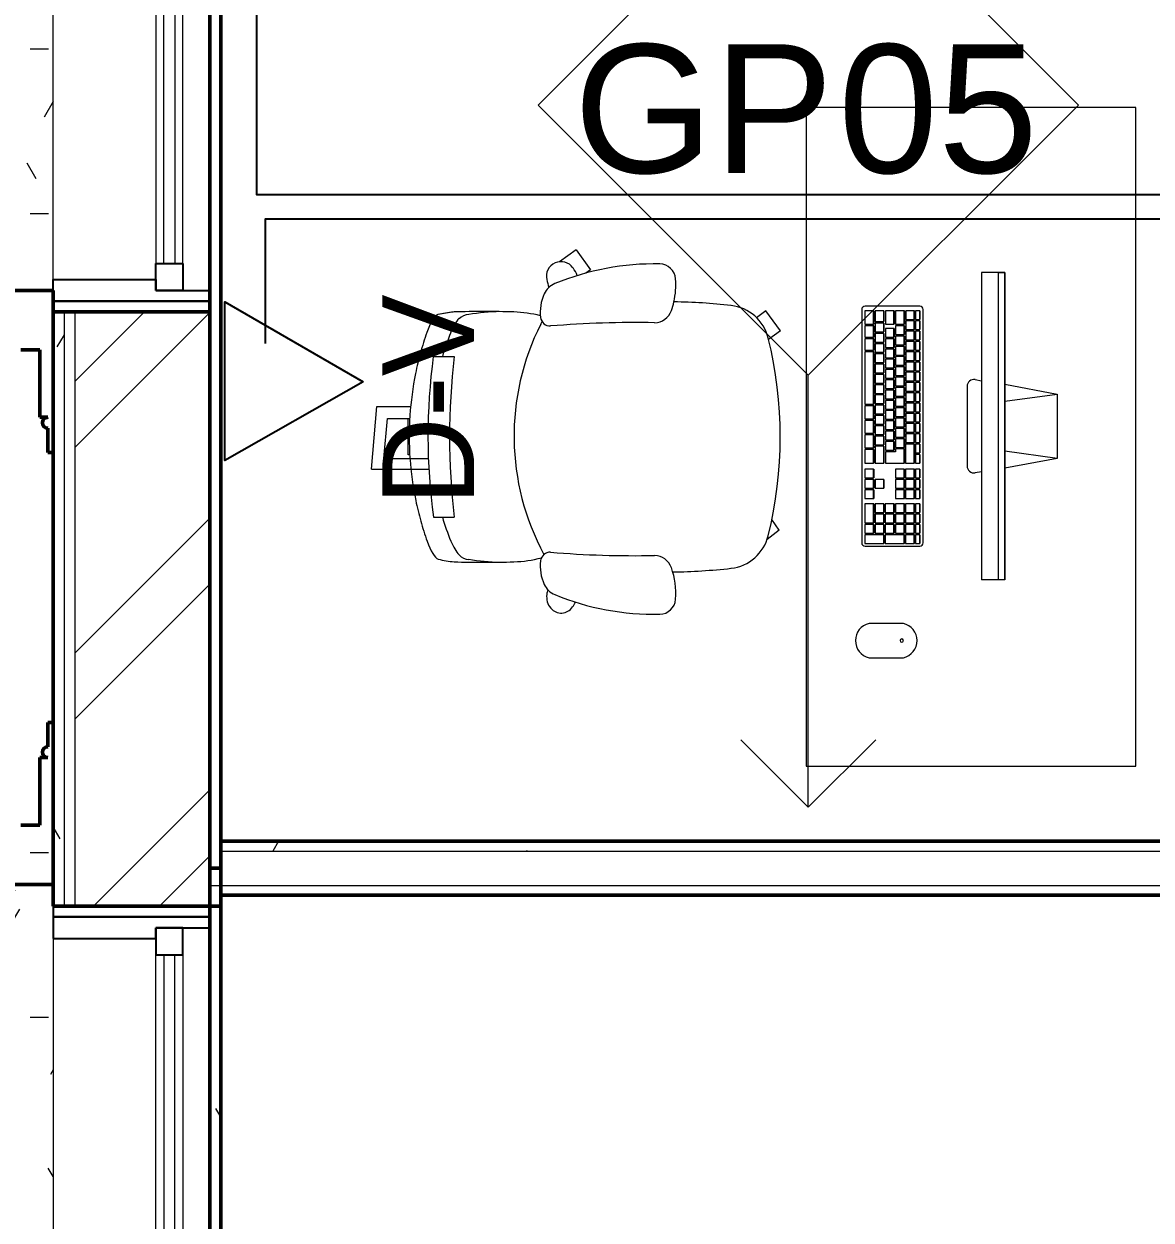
# Model space of a CAD drawing. Header units: millimetres. Extents: x -9358 to 257996, y -67499 to 9117.
# Drawn here: x 33756 to 35842, y -5419 to -3205 of the extents above; entities that cross this region are included whole.
import ezdxf

# ---------------------------------------------------------------- set-up
doc = ezdxf.new("R2010")
doc.units = ezdxf.units.MM
doc.header["$LTSCALE"] = 1000
for name, color, linetype, lineweight in [('A-FRN', 8, 'Continuous', 9), ('A-GEN-MOD', 8, 'Continuous', 9), ('A-TYP-WAL', 8, 'Continuous', 0), ('A-WAL-CLD', 8, 'Continuous', 9), ('A-WAL-CMU', 8, 'Continuous', 50), ('A-WAL-LOW-20', 8, 'Continuous', 18), ('A-WAL-PAT-1', 8, 'Continuous', 9), ('A-WAL-PRT', 8, 'Continuous', 50), ('A-WIN', 8, 'Continuous', 9), ('A-WIN-1', 8, 'Continuous', 25), ('A-WIN-2', 8, 'Continuous', 18)]:
    doc.layers.add(name, color=color, linetype=linetype, lineweight=lineweight)
doc.layers.add('CCTV', color=4, linetype='Continuous')
doc.layers.add('DATANET', color=4, linetype='Continuous')
doc.styles.add('Arial_1', font='arial.ttf', dxfattribs={"height": 238.125})
pattern_1 = [(0, (0, 0), (812.8, 203.2), [33.528, -576.072, 33.528, -576.072, -3251.2]), (0, (0, 0), (812.8, 203.2), [-1219.2, 33.528, -1185.672, 33.528, -576.072, -1422.4]), (0, (0, 0), (812.8, 203.2), [-3048, 33.528, -372.872, 33.528, -982.472]), (120, (304.8, 101.6), (-582.3764, 602.3054), [33.528, -576.072, 33.528, -576.072, -3251.2]), (120, (304.8, 101.6), (-582.3764, 602.3054), [-1219.2, 33.528, -1185.672, 33.528, -576.072, -1422.4]), (120, (304.8, 101.6), (-582.3764, 602.3054), [-3048, 33.528, -372.872, 33.528, -982.472]), (240, (406.4, 508), (-230.4236, -805.5054), [33.528, -576.072, 33.528, -576.072, -3251.2]), (240, (406.4, 508), (-230.4236, -805.5054), [-1219.2, 33.528, -1185.672, 33.528, -576.072, -1422.4]), (240, (406.4, 508), (-230.4236, -805.5054), [-3048, 33.528, -372.872, 33.528, -982.472])]
pattern_2 = [(0, (-34000, 0), (406.4, 101.6), [33.528, -271.272, 33.528, -271.272, -1625.6]), (0, (-34000, 0), (406.4, 101.6), [-609.6, 33.528, -576.072, 33.528, -271.272, -711.2]), (0, (-34000, 0), (406.4, 101.6), [-1524, 33.528, -169.672, 33.528, -474.472]), (120, (-33847.6, 50.8), (-291.18818, 301.15272), [33.528, -271.272, 33.528, -271.272, -1625.6]), (120, (-33847.6, 50.8), (-291.18818, 301.15272), [-609.6, 33.528, -576.072, 33.528, -271.272, -711.2]), (120, (-33847.6, 50.8), (-291.18818, 301.15272), [-1524, 33.528, -169.672, 33.528, -474.472]), (240, (-33796.8, 254), (-115.21182, -402.75272), [33.528, -271.272, 33.528, -271.272, -1625.6]), (240, (-33796.8, 254), (-115.21182, -402.75272), [-609.6, 33.528, -576.072, 33.528, -271.272, -711.2]), (240, (-33796.8, 254), (-115.21182, -402.75272), [-1524, 33.528, -169.672, 33.528, -474.472])]
pattern_3 = [(0, (-34000, 4100), (406.4, 101.6), [33.528, -271.272, 33.528, -271.272, -1625.6]), (0, (-34000, 4100), (406.4, 101.6), [-609.6, 33.528, -576.072, 33.528, -271.272, -711.2]), (0, (-34000, 4100), (406.4, 101.6), [-1524, 33.528, -169.672, 33.528, -474.472]), (120, (-33847.6, 4150.8), (-291.18818, 301.15272), [33.528, -271.272, 33.528, -271.272, -1625.6]), (120, (-33847.6, 4150.8), (-291.18818, 301.15272), [-609.6, 33.528, -576.072, 33.528, -271.272, -711.2]), (120, (-33847.6, 4150.8), (-291.18818, 301.15272), [-1524, 33.528, -169.672, 33.528, -474.472]), (240, (-33796.8, 4354), (-115.21182, -402.75272), [33.528, -271.272, 33.528, -271.272, -1625.6]), (240, (-33796.8, 4354), (-115.21182, -402.75272), [-609.6, 33.528, -576.072, 33.528, -271.272, -711.2]), (240, (-33796.8, 4354), (-115.21182, -402.75272), [-1524, 33.528, -169.672, 33.528, -474.472])]

# ---------------------------------------------------------------- blocks, each defined once
blk = doc.blocks.new('Wall Tag - 1_2_-62628-01-Ground Floor Plan')
at = {"layer": 'A-TYP-WAL'}
for p, q in [((-5, 0), (0, 5)), ((0, 5), (5, 0)), ((-5, 0), (0, -5)), ((0, -5), (5, 0))]:
    blk.add_line(p, q, dxfattribs=at)
blk = doc.blocks.new('D-V')
at = {"color": 3}
blk.add_lwpolyline([(1.2, 256.5), (146.9, 0), (-146.9, 0), (1.2, 256.5)], dxfattribs=at)
at = {"layer": 'CCTV', "color": 2}
blk.add_attdef('D-V', (-225.1, 246.5), '', height=170, dxfattribs=at)
blk = doc.blocks.new('Task chair 9554N35 - Task chair 9554N35-733048-01-Ground Floor Furniture Plan')
at = {"layer": 'A-FRN'}
for p, q in [((-59.9, 447.8), (56.2, 437.7)), ((-59.9, 447.8), (-59.9, 341.6)), ((-40.1, 424.9), (-40.1, 342.5)), ((-40.1, 424.9), (34.3, 418.4)), ((56.2, 437.7), (56.2, 375.4)), ((34.3, 418.4), (34.3, 377)), ((-33.2, 380), (34.3, 380)), ((-33.2, 377), (-33.2, 380)), ((-148.6, 333.2), (-148.6, 294.8)), ((148.6, 333.5), (148.6, 294.8)), ((208.7, 134.6), (213.5, 132.2)), ((346.3, 69.3), (324.3, 99.6)), ((346.3, 69.3), (309.5, 42.5)), ((309.5, 42.5), (303.3, 51.1)), ((233.1, -282.3), (220.5, -265)), ((-172.9, -306.8), (-189.9, -284.3)), ((196.3, -309), (180.3, -287)), ((196.3, -309), (233.1, -282.3)), ((-172.9, -306.8), (-153.2, -293.1))]:
    blk.add_line(p, q, dxfattribs=at)
for centre, radius, start, end in [((1, -773.4), 1116.7, 82.4068, 97.6988), ((18.2, -231.9), 573.4, 106.914, 111.6297), ((-18.2, -231.9), 573.4, 68.3703, 73.086), ((1424.9, 239.6), 1657.1, 178.0847, 181.9153), ((0, -988.3), 1291.7, 83.3947, 96.6053), ((-1424.9, 239.6), 1657.1, 358.0847, 1.9153), ((192.1, 200.6), 424.1, 170.8754, 178.7196), ((-202, 267.3), 24.7, 131.8566, 178.735), ((202, 267.3), 24.7, 1.265, 48.1434), ((-192.1, 200.6), 424.1, 1.2804, 9.1246), ((-5.9, 191.7), 225.5, 181.9153, 194.9895), ((1.2, -277.4), 461.4, 63.2725, 118.3184), ((5.9, 191.7), 225.5, 345.5179, 358.0847), ((-239, 54.3), 81.3, 83.0715, 114.7933), ((-231.5, 117.1), 18, 357.6261, 82.7084), ((223.3, 117.1), 18, 97.2916, 182.3739), ((230.8, 54.3), 81.3, 65.2067, 96.9285), ((-301, 96.7), 25.2, 129.5798, 236.5879), ((-296.1, 90.9), 32.8, 82.4202, 129.5798), ((-257.7, 94.4), 37, 114.5757, 157.5185), ((-304.4, 28.7), 95.5, 76.8701, 82.4202), ((1706.6, -39.8), 1926.5, 175.3495, 181.0799), ((-1714.8, -39.8), 1926.5, 358.9201, 4.6505), ((249.5, 94.4), 37, 22.4815, 65.4243), ((351.4, -138.5), 268.8, 102.9497, 106.1735), ((297.3, 97.1), 27.1, 305.0503, 102.9497), ((157.4, -76.4), 485.9, 157.6228, 181.0987), ((-165.6, -76.4), 485.9, 358.9013, 22.3772), ((-270.6, 142.7), 80.3, 236.5879, 244.0605), ((266.7, 140.7), 80.4, 293.4562, 305.0503), ((-298.4, -85.1), 30, 181.1693, 265.615), ((-253.5, -75.2), 34, 289.5716, 358.4217), ((245.3, -75.2), 34, 181.5783, 250.4284), ((290.2, -85.1), 30, 274.385, 358.8307), ((-289.7, 26.9), 142.3, 265.5931, 289.5716), ((875.8, -92.8), 1126, 180.8613, 186.3586), ((281.6, 26.9), 142.3, 250.4284, 257.1593), ((-875.8, -92.8), 1126, 353.6414, 359.0315), ((281.6, 26.9), 142.3, 257.1593, 274.4069), ((-163.7, -208.7), 80, 186.3586, 256.0584), ((163.7, -208.7), 80, 283.9417, 353.6414), ((0, 450.7), 759.4, 256.0584, 283.9417)]:
    blk.add_arc(centre, radius, start, end, dxfattribs=at)
for centre, major_axis, ratio, start_param, end_param in [((-182.4, 335.9), (44.1, 13.7), 0.260293, 1.734544, 2.951577), ((182.6, 337.1), (-43.9, 14.1), 0.248418, 3.3294, 4.551375), ((2833.6, 1083.6), (3058.7, 867.3), 0.246692, 3.007939, 3.042807), ((-2839.6, 1069.5), (-3064.8, 850.5), 0.246639, 3.238935, 3.272795), ((-2833.6, 1083.6), (-3058.7, 867.3), 0.246692, 3.240378, 3.275247), ((-178.1, 286.4), (48, 16.7), 0.376203, 1.755174, 2.42563), ((178.1, 286.7), (-48.1, 16.1), 0.383717, 3.814978, 4.524085)]:
    blk.add_ellipse(centre, major_axis=major_axis, ratio=ratio, start_param=start_param, end_param=end_param, dxfattribs=at)
blk.add_open_spline([(193.1, 345.6), (180.8, 349.8), (155.9, 357.6), (104.9, 369.7), (39.6, 378.5), (-39.7, 378.4), (-105, 369.4), (-155.9, 357.1), (-180.8, 349.3), (-193.1, 344.9)], degree=3, knots=[0, 0, 0, 0, 0.1, 0.2, 0.4, 0.6, 0.8, 0.9, 1, 1, 1, 1], dxfattribs=at)
blk = doc.blocks.new('2_Seat_computer_desk_11571 - 2_Seat_computer_desk_11571-749485-01-Ground Floor Furniture Plan')
at = {"layer": 'A-FRN'}
for p, q in [((552, 92.9), (570.4, 189.7)), ((570.4, 189.7), (689.3, 189.7)), ((583.7, 92.9), (570.4, 189.7)), ((689.3, 189.7), (676, 92.9)), ((689.3, 189.7), (707.7, 92.9)), ((345.4, 92.9), (345.4, 49.7)), ((914.3, 92.9), (345.4, 92.9)), ((345.4, 81.2), (345.4, 92.9)), ((345.4, 92.9), (914.3, 92.9)), ((914.3, 92.9), (914.3, 49.7)), ((914.3, 92.9), (914.3, 81.2)), ((914.3, 81.2), (345.4, 81.2)), ((345.4, 49.7), (914.3, 49.7)), ((543.6, 37.6), (545.7, 49.7)), ((714, 49.7), (716.1, 37.6)), ((556.1, 22.7), (703.6, 22.7)), ((416, -64.4), (432, -64.4)), ((416, -64.4), (416, -64.6)), ((432, -64.6), (416, -64.6)), ((416, -64.6), (416, -72.6)), ((432, -64.4), (432, -64.6)), ((432, -72.6), (432, -64.6)), ((435, -64.4), (451, -64.4)), ((435, -64.4), (435, -64.6)), ((451, -64.6), (435, -64.6)), ((435, -64.6), (435, -72.6)), ((451, -64.4), (451, -64.6)), ((451, -72.6), (451, -64.6)), ((454, -64.4), (470, -64.4)), ((454, -64.4), (454, -64.6)), ((470, -64.6), (454, -64.6)), ((454, -64.6), (454, -72.6)), ((470, -64.4), (470, -64.6)), ((470, -72.6), (470, -64.6)), ((473, -64.4), (489, -64.4)), ((473, -64.4), (473, -64.6)), ((489, -64.6), (473, -64.6)), ((473, -64.6), (473, -72.6)), ((489, -64.4), (489, -64.6)), ((489, -72.6), (489, -64.6)), ((492, -64.4), (508, -64.4)), ((492, -64.4), (492, -64.6)), ((508, -64.6), (492, -64.6)), ((492, -64.6), (492, -72.6)), ((508, -64.4), (508, -64.6)), ((508, -72.6), (508, -64.6)), ((511, -64.4), (527, -64.4)), ((511, -64.4), (511, -64.6)), ((527, -64.6), (511, -64.6)), ((511, -64.6), (511, -72.6)), ((527, -64.4), (527, -64.6)), ((527, -72.6), (527, -64.6)), ((530, -64.4), (546, -64.4)), ((530, -64.4), (530, -64.6)), ((546, -64.6), (530, -64.6)), ((530, -64.6), (530, -72.6)), ((546, -64.4), (546, -64.6)), ((546, -72.6), (546, -64.6)), ((549, -64.4), (565, -64.4)), ((549, -64.4), (549, -64.6)), ((565, -64.6), (549, -64.6)), ((549, -64.6), (549, -72.6)), ((565, -64.4), (565, -64.6)), ((565, -72.6), (565, -64.6)), ((568, -64.4), (584, -64.4)), ((568, -64.4), (568, -64.6)), ((584, -64.6), (568, -64.6)), ((568, -64.6), (568, -72.6)), ((584, -64.4), (584, -64.6)), ((584, -72.6), (584, -64.6)), ((587, -64.4), (603, -64.4)), ((587, -64.4), (587, -64.6)), ((603, -64.6), (587, -64.6)), ((587, -64.6), (587, -72.6)), ((603, -64.4), (603, -64.6)), ((603, -72.6), (603, -64.6)), ((606, -64.4), (622, -64.4)), ((606, -64.4), (606, -64.6)), ((622, -64.6), (606, -64.6)), ((606, -64.6), (606, -72.6)), ((622, -64.4), (622, -64.6)), ((622, -72.6), (622, -64.6)), ((625, -64.4), (641, -64.4)), ((625, -64.4), (625, -64.6)), ((641, -64.6), (625, -64.6)), ((625, -64.6), (625, -72.6)), ((641, -64.4), (641, -64.6)), ((641, -72.6), (641, -64.6)), ((644, -64.4), (660, -64.4)), ((644, -64.4), (644, -64.6)), ((660, -64.6), (644, -64.6)), ((644, -64.6), (644, -72.6)), ((660, -64.4), (660, -64.6)), ((660, -72.6), (660, -64.6)), ((663, -64.4), (679, -64.4)), ((663, -64.4), (663, -64.6)), ((679, -64.6), (663, -64.6)), ((663, -64.6), (663, -72.6)), ((679, -64.4), (679, -64.6)), ((679, -72.6), (679, -64.6)), ((682, -64.4), (698, -64.4)), ((682, -64.4), (682, -64.6)), ((698, -64.6), (682, -64.6)), ((682, -64.6), (682, -72.6)), ((698, -64.4), (698, -64.6)), ((698, -72.6), (698, -64.6)), ((709.5, -64.4), (725.5, -64.4)), ((709.5, -64.4), (709.5, -64.6)), ((725.5, -64.6), (709.5, -64.6)), ((709.5, -64.6), (709.5, -72.6)), ((725.5, -64.4), (725.5, -64.6)), ((725.5, -72.6), (725.5, -64.6)), ((728.5, -64.4), (744.5, -64.4)), ((728.5, -64.4), (728.5, -64.6)), ((744.5, -64.6), (728.5, -64.6)), ((728.5, -64.6), (728.5, -72.6)), ((744.5, -64.4), (744.5, -64.6)), ((744.5, -72.6), (744.5, -64.6)), ((747.5, -64.4), (763.5, -64.4)), ((747.5, -64.4), (747.5, -64.6)), ((763.5, -64.6), (747.5, -64.6)), ((747.5, -64.6), (747.5, -72.6)), ((763.5, -64.4), (763.5, -64.6)), ((763.5, -72.6), (763.5, -64.6)), ((773.8, -64.4), (789.8, -64.4)), ((773.8, -64.4), (773.8, -64.6)), ((789.8, -64.6), (773.8, -64.6)), ((773.8, -64.6), (773.8, -72.6)), ((789.8, -64.4), (789.8, -64.6)), ((789.8, -72.6), (789.8, -64.6)), ((792.8, -64.4), (808.8, -64.4)), ((792.8, -64.4), (792.8, -64.6)), ((808.8, -64.6), (792.8, -64.6)), ((792.8, -64.6), (792.8, -72.6)), ((808.8, -64.4), (808.8, -64.6)), ((808.8, -72.6), (808.8, -64.6)), ((811.8, -64.4), (827.8, -64.4)), ((811.8, -64.4), (811.8, -64.6)), ((827.8, -64.6), (811.8, -64.6)), ((811.8, -64.6), (811.8, -72.6)), ((827.8, -64.4), (827.8, -64.6)), ((827.8, -72.6), (827.8, -64.6)), ((830.8, -64.4), (846.8, -64.4)), ((830.8, -64.4), (830.8, -64.6)), ((846.8, -64.6), (830.8, -64.6)), ((830.8, -64.6), (830.8, -72.6)), ((846.8, -64.4), (846.8, -64.6)), ((846.8, -72.6), (846.8, -64.6)), ((416, -72.6), (432, -72.6)), ((416, -74.6), (432, -74.6)), ((416, -74.6), (416, -74.9)), ((432, -74.9), (416, -74.9)), ((416, -74.9), (416, -90.8)), ((432, -74.6), (432, -74.9)), ((432, -90.8), (432, -74.9)), ((435, -72.6), (451, -72.6)), ((435, -74.6), (451, -74.6)), ((435, -74.6), (435, -74.9)), ((451, -74.9), (435, -74.9)), ((435, -74.9), (435, -90.8)), ((451, -74.6), (451, -74.9)), ((451, -90.8), (451, -74.9)), ((454, -72.6), (470, -72.6)), ((454, -74.6), (470, -74.6)), ((454, -74.6), (454, -74.9)), ((470, -74.9), (454, -74.9)), ((454, -74.9), (454, -90.8)), ((470, -74.6), (470, -74.9)), ((470, -90.8), (470, -74.9)), ((473, -72.6), (489, -72.6)), ((473, -74.6), (489, -74.6)), ((473, -74.6), (473, -74.9)), ((489, -74.9), (473, -74.9)), ((473, -74.9), (473, -90.8)), ((489, -74.6), (489, -74.9)), ((489, -90.8), (489, -74.9)), ((492, -72.6), (508, -72.6)), ((492, -74.6), (508, -74.6)), ((492, -74.6), (492, -74.9)), ((508, -74.9), (492, -74.9)), ((492, -74.9), (492, -90.8)), ((508, -74.6), (508, -74.9)), ((508, -90.8), (508, -74.9)), ((511, -72.6), (527, -72.6)), ((511, -74.6), (527, -74.6)), ((511, -74.6), (511, -74.9)), ((527, -74.9), (511, -74.9)), ((511, -74.9), (511, -90.8)), ((527, -74.6), (527, -74.9)), ((527, -90.8), (527, -74.9)), ((530, -72.6), (546, -72.6)), ((530, -74.6), (546, -74.6)), ((530, -74.6), (530, -74.9)), ((546, -74.9), (530, -74.9)), ((530, -74.9), (530, -90.8)), ((546, -74.6), (546, -74.9)), ((546, -90.8), (546, -74.9)), ((549, -72.6), (565, -72.6)), ((549, -74.6), (565, -74.6)), ((549, -74.6), (549, -74.9)), ((565, -74.9), (549, -74.9)), ((549, -74.9), (549, -90.8)), ((565, -74.6), (565, -74.9)), ((565, -90.8), (565, -74.9)), ((568, -72.6), (584, -72.6)), ((568, -74.6), (584, -74.6)), ((568, -74.6), (568, -74.9)), ((584, -74.9), (568, -74.9)), ((568, -74.9), (568, -90.8)), ((584, -74.6), (584, -74.9)), ((584, -90.8), (584, -74.9)), ((587, -72.6), (603, -72.6)), ((587, -74.6), (603, -74.6)), ((587, -74.6), (587, -74.9)), ((603, -74.9), (587, -74.9)), ((587, -74.9), (587, -90.8)), ((603, -74.6), (603, -74.9)), ((603, -90.8), (603, -74.9)), ((606, -72.6), (622, -72.6)), ((606, -74.6), (622, -74.6)), ((606, -74.6), (606, -74.9)), ((622, -74.9), (606, -74.9)), ((606, -74.9), (606, -90.8)), ((622, -74.6), (622, -74.9)), ((622, -90.8), (622, -74.9)), ((625, -72.6), (641, -72.6)), ((625, -74.6), (641, -74.6)), ((625, -74.6), (625, -74.9)), ((641, -74.9), (625, -74.9)), ((625, -74.9), (625, -90.8)), ((641, -74.6), (641, -74.9)), ((641, -90.8), (641, -74.9)), ((644, -72.6), (660, -72.6)), ((644, -74.6), (660, -74.6)), ((644, -74.6), (644, -74.9)), ((660, -74.9), (644, -74.9)), ((644, -74.9), (644, -90.8)), ((660, -74.6), (660, -74.9)), ((660, -90.8), (660, -74.9)), ((663, -72.6), (679, -72.6)), ((663, -74.6), (698, -74.6)), ((663, -74.6), (663, -74.9)), ((698, -74.9), (663, -74.9)), ((663, -74.9), (663, -91.1)), ((682, -72.6), (698, -72.6)), ((698, -74.6), (698, -74.9)), ((698, -91.1), (698, -74.9)), ((709.5, -72.6), (725.5, -72.6)), ((709.5, -74.6), (725.5, -74.6)), ((709.5, -74.6), (709.5, -74.9)), ((725.5, -74.9), (709.5, -74.9)), ((709.5, -74.9), (709.5, -91.1)), ((725.5, -74.6), (725.5, -74.9)), ((725.5, -91.1), (725.5, -74.9)), ((728.5, -72.6), (744.5, -72.6)), ((728.5, -74.6), (744.5, -74.6)), ((728.5, -74.6), (728.5, -74.9)), ((744.5, -74.9), (728.5, -74.9)), ((728.5, -74.9), (728.5, -91.1)), ((744.5, -74.6), (744.5, -74.9)), ((744.5, -91.1), (744.5, -74.9)), ((747.5, -72.6), (763.5, -72.6)), ((747.5, -74.6), (763.5, -74.6)), ((747.5, -74.6), (747.5, -74.9)), ((763.5, -74.9), (747.5, -74.9)), ((747.5, -74.9), (747.5, -91.1)), ((763.5, -74.6), (763.5, -74.9)), ((763.5, -91.1), (763.5, -74.9)), ((773.8, -72.6), (789.8, -72.6)), ((773.8, -74.6), (789.8, -74.6)), ((773.8, -74.6), (773.8, -74.9)), ((789.8, -74.9), (773.8, -74.9)), ((773.8, -74.9), (773.8, -91.1)), ((789.8, -74.6), (789.8, -74.9)), ((789.8, -91.1), (789.8, -74.9)), ((792.8, -72.6), (808.8, -72.6)), ((792.8, -74.6), (808.8, -74.6)), ((792.8, -74.6), (792.8, -74.9)), ((808.8, -74.9), (792.8, -74.9)), ((792.8, -74.9), (792.8, -91.1)), ((808.8, -74.6), (808.8, -74.9)), ((808.8, -91.1), (808.8, -74.9)), ((811.8, -72.6), (827.8, -72.6)), ((811.8, -74.6), (827.8, -74.6)), ((811.8, -74.6), (811.8, -74.9)), ((827.8, -74.9), (811.8, -74.9)), ((811.8, -74.9), (811.8, -91.1)), ((827.8, -74.6), (827.8, -74.9)), ((827.8, -91.1), (827.8, -74.9)), ((830.8, -72.6), (846.8, -72.6)), ((830.8, -74.6), (846.8, -74.6)), ((830.8, -74.6), (830.8, -74.9)), ((846.8, -74.9), (830.8, -74.9)), ((830.8, -74.9), (830.8, -91.1)), ((846.8, -74.6), (846.8, -74.9)), ((846.8, -91.1), (846.8, -74.9)), ((416, -90.8), (432, -90.8)), ((416, -93.3), (441, -93.3)), ((416, -93.3), (416, -93.5)), ((441, -93.5), (416, -93.5)), ((416, -93.5), (416, -109.5)), ((416, -109.5), (441, -109.5)), ((435, -90.8), (451, -90.8)), ((441, -93.3), (441, -93.5)), ((441, -109.5), (441, -93.5)), ((444, -93.3), (460, -93.3)), ((444, -93.3), (444, -93.5)), ((460, -93.5), (444, -93.5)), ((444, -93.5), (444, -109.5)), ((444, -109.5), (460, -109.5)), ((454, -90.8), (470, -90.8)), ((460, -93.3), (460, -93.5)), ((460, -109.5), (460, -93.5)), ((463, -93.3), (479, -93.3)), ((463, -93.3), (463, -93.5)), ((479, -93.5), (463, -93.5)), ((463, -93.5), (463, -109.5)), ((463, -109.5), (479, -109.5)), ((473, -90.8), (489, -90.8)), ((479, -93.3), (479, -93.5)), ((479, -109.5), (479, -93.5)), ((482, -93.3), (498, -93.3)), ((482, -93.3), (482, -93.5)), ((498, -93.5), (482, -93.5)), ((482, -93.5), (482, -109.5)), ((482, -109.5), (498, -109.5)), ((492, -90.8), (508, -90.8)), ((498, -93.3), (498, -93.5)), ((498, -109.5), (498, -93.5)), ((501, -93.3), (517, -93.3)), ((501, -93.3), (501, -93.5)), ((517, -93.5), (501, -93.5)), ((501, -93.5), (501, -109.5)), ((501, -109.5), (517, -109.5)), ((511, -90.8), (527, -90.8)), ((517, -93.3), (517, -93.5)), ((517, -109.5), (517, -93.5)), ((520, -93.3), (536, -93.3)), ((520, -93.3), (520, -93.5)), ((536, -93.5), (520, -93.5)), ((520, -93.5), (520, -109.5)), ((520, -109.5), (536, -109.5)), ((530, -90.8), (546, -90.8)), ((536, -93.3), (536, -93.5)), ((536, -109.5), (536, -93.5)), ((539, -93.3), (555, -93.3)), ((539, -93.3), (539, -93.5)), ((555, -93.5), (539, -93.5)), ((539, -93.5), (539, -109.5)), ((539, -109.5), (555, -109.5)), ((549, -90.8), (565, -90.8)), ((555, -93.3), (555, -93.5)), ((555, -109.5), (555, -93.5)), ((558, -93.3), (574, -93.3)), ((558, -93.3), (558, -93.5)), ((574, -93.5), (558, -93.5)), ((558, -93.5), (558, -109.5)), ((558, -109.5), (574, -109.5)), ((568, -90.8), (584, -90.8)), ((574, -93.3), (574, -93.5)), ((574, -109.5), (574, -93.5)), ((577, -93.3), (593, -93.3)), ((577, -93.3), (577, -93.5)), ((593, -93.5), (577, -93.5)), ((577, -93.5), (577, -109.5)), ((577, -109.5), (593, -109.5)), ((587, -90.8), (603, -90.8)), ((593, -93.3), (593, -93.5)), ((593, -109.5), (593, -93.5)), ((596, -93.3), (612, -93.3)), ((596, -93.3), (596, -93.5)), ((612, -93.5), (596, -93.5)), ((596, -93.5), (596, -109.5)), ((596, -109.5), (612, -109.5)), ((606, -90.8), (622, -90.8)), ((612, -93.3), (612, -93.5)), ((612, -109.5), (612, -93.5)), ((615, -93.3), (631, -93.3)), ((615, -93.3), (615, -93.5)), ((631, -93.5), (615, -93.5)), ((615, -93.5), (615, -109.5)), ((615, -109.5), (631, -109.5)), ((625, -90.8), (641, -90.8)), ((631, -93.3), (631, -93.5)), ((631, -109.5), (631, -93.5)), ((634, -93.3), (650, -93.3)), ((634, -93.3), (634, -93.5)), ((650, -93.5), (634, -93.5)), ((634, -93.5), (634, -109.5)), ((634, -109.5), (650, -109.5)), ((644, -90.8), (660, -90.8)), ((650, -93.3), (650, -93.5)), ((650, -109.5), (650, -93.5)), ((653, -93.3), (669, -93.3)), ((653, -93.3), (653, -93.5)), ((669, -93.5), (653, -93.5)), ((653, -93.5), (653, -109.5)), ((653, -109.5), (669, -109.5)), ((663, -91.1), (698, -91.1)), ((669, -93.3), (669, -93.5)), ((669, -109.5), (669, -93.5)), ((672, -93.3), (698, -93.3)), ((672, -93.3), (672, -93.5)), ((698, -93.5), (672, -93.5)), ((672, -93.5), (672, -109.5)), ((672, -109.5), (677, -109.5)), ((677, -109.5), (677, -128.4)), ((698, -93.3), (698, -93.5)), ((698, -128.4), (698, -93.5)), ((709.5, -91.1), (725.5, -91.1)), ((709.5, -93.3), (725.5, -93.3)), ((709.5, -93.5), (709.5, -93.3)), ((709.5, -93.5), (709.5, -109.5)), ((725.5, -93.5), (709.5, -93.5)), ((709.5, -109.5), (725.5, -109.5)), ((725.5, -93.3), (725.5, -93.5)), ((725.5, -109.5), (725.5, -93.5)), ((728.5, -91.1), (744.5, -91.1)), ((728.5, -93.3), (744.5, -93.3)), ((728.5, -93.5), (728.5, -93.3)), ((728.5, -93.5), (728.5, -109.5)), ((744.5, -93.5), (728.5, -93.5)), ((728.5, -109.5), (744.5, -109.5)), ((744.5, -93.3), (744.5, -93.5)), ((744.5, -109.5), (744.5, -93.5)), ((747.5, -91.1), (763.5, -91.1)), ((747.5, -93.3), (763.5, -93.3)), ((747.5, -93.3), (747.5, -93.5)), ((763.5, -93.5), (747.5, -93.5)), ((747.5, -93.5), (747.5, -109.5)), ((747.5, -109.5), (763.5, -109.5)), ((763.5, -93.5), (763.5, -93.3)), ((763.5, -109.5), (763.5, -93.5)), ((773.8, -91.1), (789.8, -91.1)), ((773.8, -93.3), (789.8, -93.3)), ((773.8, -93.3), (773.8, -93.5)), ((789.8, -93.5), (773.8, -93.5)), ((773.8, -93.5), (773.8, -109.8)), ((773.8, -109.8), (789.8, -109.8)), ((789.8, -93.3), (789.8, -93.5)), ((789.8, -109.8), (789.8, -93.5)), ((792.8, -91.1), (808.8, -91.1)), ((792.8, -93.3), (808.8, -93.3)), ((792.8, -93.3), (792.8, -93.5)), ((808.8, -93.5), (792.8, -93.5)), ((792.8, -93.5), (792.8, -109.8)), ((792.8, -109.8), (808.8, -109.8)), ((808.8, -93.3), (808.8, -93.5)), ((808.8, -109.8), (808.8, -93.5)), ((811.8, -91.1), (827.8, -91.1)), ((811.8, -93.3), (827.8, -93.3)), ((811.8, -93.3), (811.8, -93.5)), ((827.8, -93.5), (811.8, -93.5)), ((811.8, -93.5), (811.8, -109.8)), ((811.8, -109.8), (827.8, -109.8)), ((827.8, -93.3), (827.8, -93.5)), ((827.8, -109.8), (827.8, -93.5)), ((830.8, -91.1), (846.8, -91.1)), ((830.8, -93.3), (846.8, -93.3)), ((830.8, -93.3), (830.8, -93.5)), ((846.8, -93.5), (830.8, -93.5)), ((830.8, -93.5), (830.8, -128.7)), ((846.8, -93.3), (846.8, -93.5)), ((846.8, -128.7), (846.8, -93.5)), ((416, -112.2), (441, -112.2)), ((416, -112.2), (416, -112.5)), ((441, -112.5), (416, -112.5)), ((416, -112.5), (416, -128.4)), ((416, -128.4), (441, -128.4)), ((416, -131.1), (436, -131.1)), ((416, -131.1), (416, -131.4)), ((436, -131.4), (416, -131.4)), ((416, -131.4), (416, -147.3)), ((436, -131.1), (436, -131.4)), ((436, -147.3), (436, -131.4)), ((439, -131.1), (455, -131.1)), ((439, -131.1), (439, -131.4)), ((455, -131.4), (439, -131.4)), ((439, -131.4), (439, -147.3)), ((441, -112.2), (441, -112.5)), ((441, -128.4), (441, -112.5)), ((449, -112.2), (465, -112.2)), ((449, -112.2), (449, -112.5)), ((465, -112.5), (449, -112.5)), ((449, -112.5), (449, -128.4)), ((449, -128.4), (465, -128.4)), ((455, -131.1), (455, -131.4)), ((455, -147.3), (455, -131.4)), ((458, -131.1), (474, -131.1)), ((458, -131.1), (458, -131.4)), ((474, -131.4), (458, -131.4)), ((458, -131.4), (458, -147.3)), ((465, -112.2), (465, -112.5)), ((465, -128.4), (465, -112.5)), ((468, -112.2), (484, -112.2)), ((468, -112.2), (468, -112.5)), ((484, -112.5), (468, -112.5)), ((468, -112.5), (468, -128.4)), ((468, -128.4), (484, -128.4)), ((474, -131.1), (474, -131.4)), ((474, -147.3), (474, -131.4)), ((477, -131.1), (493, -131.1)), ((477, -131.1), (477, -131.4)), ((493, -131.4), (477, -131.4)), ((477, -131.4), (477, -147.3)), ((484, -112.2), (484, -112.5)), ((484, -128.4), (484, -112.5)), ((487, -112.2), (503, -112.2)), ((487, -112.2), (487, -112.5)), ((503, -112.5), (487, -112.5)), ((487, -112.5), (487, -128.4)), ((487, -128.4), (503, -128.4)), ((493, -131.1), (493, -131.4)), ((493, -147.3), (493, -131.4)), ((496, -131.1), (512, -131.1)), ((496, -131.1), (496, -131.4)), ((512, -131.4), (496, -131.4)), ((496, -131.4), (496, -147.3)), ((503, -112.2), (503, -112.5)), ((503, -128.4), (503, -112.5)), ((506, -112.2), (522, -112.2)), ((506, -112.2), (506, -112.5)), ((522, -112.5), (506, -112.5)), ((506, -112.5), (506, -128.4)), ((506, -128.4), (522, -128.4)), ((512, -131.1), (512, -131.4)), ((512, -147.3), (512, -131.4)), ((515, -131.1), (531, -131.1)), ((515, -131.1), (515, -131.4)), ((531, -131.4), (515, -131.4)), ((515, -131.4), (515, -147.3)), ((522, -112.2), (522, -112.5)), ((522, -128.4), (522, -112.5)), ((525, -112.2), (541, -112.2)), ((525, -112.2), (525, -112.5)), ((541, -112.5), (525, -112.5)), ((525, -112.5), (525, -128.4)), ((525, -128.4), (541, -128.4)), ((531, -131.1), (531, -131.4)), ((531, -147.3), (531, -131.4)), ((534, -131.1), (550, -131.1)), ((534, -131.1), (534, -131.4)), ((550, -131.4), (534, -131.4)), ((534, -131.4), (534, -147.3)), ((541, -112.2), (541, -112.5)), ((541, -128.4), (541, -112.5)), ((544, -112.2), (560, -112.2)), ((544, -112.2), (544, -112.5)), ((560, -112.5), (544, -112.5)), ((544, -112.5), (544, -128.4)), ((544, -128.4), (560, -128.4)), ((550, -131.1), (550, -131.4)), ((550, -147.3), (550, -131.4)), ((553, -131.1), (569, -131.1)), ((553, -131.1), (553, -131.4)), ((569, -131.4), (553, -131.4)), ((553, -131.4), (553, -147.3)), ((560, -112.2), (560, -112.5)), ((560, -128.4), (560, -112.5)), ((563, -112.2), (579, -112.2)), ((563, -112.2), (563, -112.5)), ((579, -112.5), (563, -112.5)), ((563, -112.5), (563, -128.4)), ((563, -128.4), (579, -128.4)), ((569, -131.1), (569, -131.4)), ((569, -147.3), (569, -131.4)), ((572, -131.1), (588, -131.1)), ((572, -131.1), (572, -131.4)), ((588, -131.4), (572, -131.4)), ((572, -131.4), (572, -147.3)), ((579, -112.2), (579, -112.5)), ((579, -128.4), (579, -112.5)), ((582, -112.2), (598, -112.2)), ((582, -112.2), (582, -112.5)), ((598, -112.5), (582, -112.5)), ((582, -112.5), (582, -128.4)), ((582, -128.4), (598, -128.4)), ((588, -131.1), (588, -131.4)), ((588, -147.3), (588, -131.4)), ((591, -131.1), (607, -131.1)), ((591, -131.1), (591, -131.4)), ((607, -131.4), (591, -131.4)), ((591, -131.4), (591, -147.3)), ((598, -112.2), (598, -112.5)), ((598, -128.4), (598, -112.5)), ((601, -112.2), (617, -112.2)), ((601, -112.2), (601, -112.5)), ((617, -112.5), (601, -112.5)), ((601, -112.5), (601, -128.4)), ((601, -128.4), (617, -128.4)), ((607, -131.1), (607, -131.4)), ((607, -147.3), (607, -131.4)), ((610, -131.1), (626, -131.1)), ((610, -131.1), (610, -131.4)), ((626, -131.4), (610, -131.4)), ((610, -131.4), (610, -147.3)), ((617, -112.2), (617, -112.5)), ((617, -128.4), (617, -112.5)), ((620, -112.2), (636, -112.2)), ((620, -112.2), (620, -112.5)), ((636, -112.5), (620, -112.5)), ((620, -112.5), (620, -128.4)), ((620, -128.4), (636, -128.4)), ((626, -131.1), (626, -131.4)), ((626, -147.3), (626, -131.4)), ((629, -131.1), (645, -131.1)), ((629, -131.1), (629, -131.4)), ((645, -131.4), (629, -131.4)), ((629, -131.4), (629, -147.3)), ((636, -112.2), (636, -112.5)), ((636, -128.4), (636, -112.5)), ((639, -112.2), (655, -112.2)), ((639, -112.2), (639, -112.5)), ((655, -112.5), (639, -112.5)), ((639, -112.5), (639, -128.4)), ((639, -128.4), (655, -128.4)), ((645, -131.1), (645, -131.4)), ((645, -147.3), (645, -131.4)), ((648, -131.1), (664, -131.1)), ((648, -131.1), (648, -131.4)), ((664, -131.4), (648, -131.4)), ((648, -131.4), (648, -147.3)), ((655, -112.2), (655, -112.5)), ((655, -128.4), (655, -112.5)), ((658, -112.2), (674, -112.2)), ((658, -112.2), (658, -112.5)), ((674, -112.5), (658, -112.5)), ((658, -112.5), (658, -128.4)), ((658, -128.4), (674, -128.4)), ((664, -131.1), (664, -131.4)), ((664, -147.3), (664, -131.4)), ((667, -131.1), (698, -131.1)), ((667, -131.1), (667, -131.4)), ((698, -131.4), (667, -131.4)), ((667, -131.4), (667, -147.3)), ((674, -112.2), (674, -112.5)), ((674, -128.4), (674, -112.5)), ((677, -128.4), (698, -128.4)), ((698, -131.1), (698, -131.4)), ((698, -147.3), (698, -131.4)), ((728.5, -131.1), (744.5, -131.1)), ((728.5, -131.4), (728.5, -131.1)), ((728.5, -131.4), (728.5, -147.3)), ((744.5, -131.4), (728.5, -131.4)), ((744.5, -131.1), (744.5, -131.4)), ((744.5, -147.3), (744.5, -131.4)), ((773.8, -112.2), (789.8, -112.2)), ((773.8, -112.2), (773.8, -112.5)), ((789.8, -112.5), (773.8, -112.5)), ((773.8, -112.5), (773.8, -128.7)), ((773.8, -128.7), (789.8, -128.7)), ((773.8, -131.1), (789.8, -131.1)), ((773.8, -131.1), (773.8, -131.4)), ((789.8, -131.4), (773.8, -131.4)), ((773.8, -131.4), (773.8, -147.6)), ((789.8, -112.2), (789.8, -112.5)), ((789.8, -128.7), (789.8, -112.5)), ((789.8, -131.1), (789.8, -131.4)), ((789.8, -147.6), (789.8, -131.4)), ((792.8, -112.2), (808.8, -112.2)), ((792.8, -112.2), (792.8, -112.5)), ((808.8, -112.5), (792.8, -112.5)), ((792.8, -112.5), (792.8, -128.7)), ((792.8, -128.7), (808.8, -128.7)), ((792.8, -131.1), (808.8, -131.1)), ((792.8, -131.1), (792.8, -131.4)), ((808.8, -131.4), (792.8, -131.4)), ((792.8, -131.4), (792.8, -147.6)), ((808.8, -112.2), (808.8, -112.5)), ((808.8, -128.7), (808.8, -112.5)), ((808.8, -131.1), (808.8, -131.4)), ((808.8, -147.6), (808.8, -131.4)), ((811.8, -112.2), (827.8, -112.2)), ((811.8, -112.2), (811.8, -112.5)), ((827.8, -112.5), (811.8, -112.5)), ((811.8, -112.5), (811.8, -128.7)), ((811.8, -128.7), (827.8, -128.7)), ((811.8, -131.1), (827.8, -131.1)), ((811.8, -131.1), (811.8, -131.4)), ((827.8, -131.4), (811.8, -131.4)), ((811.8, -131.4), (811.8, -147.6)), ((827.8, -112.2), (827.8, -112.5)), ((827.8, -128.7), (827.8, -112.5)), ((827.8, -131.1), (827.8, -131.4)), ((827.8, -147.6), (827.8, -131.4)), ((830.8, -128.7), (846.8, -128.7)), ((830.8, -131.1), (846.8, -131.1)), ((830.8, -131.1), (830.8, -131.4)), ((846.8, -131.4), (830.8, -131.4)), ((830.8, -131.4), (830.8, -166.5)), ((846.8, -131.1), (846.8, -131.4)), ((846.8, -166.5), (846.8, -131.4)), ((416, -147.3), (436, -147.3)), ((416, -150), (441, -150)), ((416, -150), (416, -150.3)), ((441, -150.3), (416, -150.3)), ((416, -150.3), (416, -166.2)), ((439, -147.3), (455, -147.3)), ((441, -150), (441, -150.3)), ((441, -166.2), (441, -150.3)), ((444, -150), (465, -150)), ((444, -150), (444, -150.3)), ((465, -150.3), (444, -150.3)), ((444, -150.3), (444, -166.2)), ((458, -147.3), (474, -147.3)), ((465, -150), (465, -150.3)), ((465, -166.2), (465, -150.3)), ((468, -150), (489, -150)), ((468, -150), (468, -150.3)), ((489, -150.3), (468, -150.3)), ((468, -150.3), (468, -166.2)), ((477, -147.3), (493, -147.3)), ((489, -150), (489, -150.3)), ((489, -166.2), (489, -150.3)), ((492, -150), (589, -150)), ((492, -150), (492, -150.3)), ((589, -150.3), (492, -150.3)), ((492, -150.3), (492, -166.2)), ((496, -147.3), (512, -147.3)), ((515, -147.3), (531, -147.3)), ((534, -147.3), (550, -147.3)), ((553, -147.3), (569, -147.3)), ((572, -147.3), (588, -147.3)), ((589, -150), (589, -150.3)), ((589, -166.2), (589, -150.3)), ((591, -147.3), (607, -147.3)), ((592, -150), (616, -150)), ((592, -150), (592, -150.3)), ((616, -150.3), (592, -150.3)), ((592, -150.3), (592, -166.2)), ((610, -147.3), (626, -147.3)), ((616, -150), (616, -150.3)), ((616, -166.2), (616, -150.3)), ((619, -150), (643, -150)), ((619, -150), (619, -150.3)), ((643, -150.3), (619, -150.3)), ((619, -150.3), (619, -166.2)), ((629, -147.3), (645, -147.3)), ((643, -150), (643, -150.3)), ((643, -166.2), (643, -150.3)), ((646, -150), (670, -150)), ((646, -150), (646, -150.3)), ((670, -150.3), (646, -150.3)), ((646, -150.3), (646, -166.2)), ((648, -147.3), (664, -147.3)), ((667, -147.3), (698, -147.3)), ((670, -150), (670, -150.3)), ((670, -166.2), (670, -150.3)), ((673, -150), (698, -150)), ((673, -150), (673, -150.3)), ((698, -150.3), (673, -150.3)), ((673, -150.3), (673, -166.2)), ((698, -150), (698, -150.3)), ((698, -166.2), (698, -150.3)), ((709.5, -150), (725.5, -150)), ((709.5, -150.3), (709.5, -150)), ((709.5, -150.3), (709.5, -166.2)), ((725.5, -150.3), (709.5, -150.3)), ((725.5, -150), (725.5, -150.3)), ((725.5, -166.2), (725.5, -150.3)), ((728.5, -147.3), (744.5, -147.3)), ((728.5, -150), (744.5, -150)), ((728.5, -150.3), (728.5, -150)), ((728.5, -150.3), (728.5, -166.2)), ((744.5, -150.3), (728.5, -150.3)), ((744.5, -150), (744.5, -150.3)), ((744.5, -166.2), (744.5, -150.3)), ((747.5, -150), (763.5, -150)), ((747.5, -150), (747.5, -150.3)), ((763.5, -150.3), (747.5, -150.3)), ((747.5, -150.3), (747.5, -166.2)), ((763.5, -150.3), (763.5, -150)), ((763.5, -166.2), (763.5, -150.3)), ((773.8, -147.6), (789.8, -147.6)), ((773.8, -150), (808.8, -150)), ((773.8, -150), (773.8, -150.3)), ((808.8, -150.3), (773.8, -150.3)), ((773.8, -150.3), (773.8, -166.5)), ((792.8, -147.6), (808.8, -147.6)), ((808.8, -150), (808.8, -150.3)), ((808.8, -166.5), (808.8, -150.3)), ((811.8, -147.6), (827.8, -147.6)), ((811.8, -150), (827.8, -150)), ((811.8, -150), (811.8, -150.3)), ((827.8, -150.3), (811.8, -150.3)), ((811.8, -150.3), (811.8, -166.5)), ((827.8, -150), (827.8, -150.3)), ((827.8, -166.5), (827.8, -150.3)), ((416, -166.2), (441, -166.2)), ((444, -166.2), (465, -166.2)), ((468, -166.2), (489, -166.2)), ((492, -166.2), (589, -166.2)), ((592, -166.2), (616, -166.2)), ((619, -166.2), (643, -166.2)), ((646, -166.2), (670, -166.2)), ((673, -166.2), (698, -166.2)), ((709.5, -166.2), (725.5, -166.2)), ((728.5, -166.2), (744.5, -166.2)), ((747.5, -166.2), (763.5, -166.2)), ((773.8, -166.5), (808.8, -166.5)), ((811.8, -166.5), (827.8, -166.5)), ((830.8, -166.5), (846.8, -166.5))]:
    blk.add_line(p, q, dxfattribs=at)
for centre, radius, start, end in [((556.1, 35.4), 12.7, 170, 270), ((703.6, 35.4), 12.7, 270, 10), ((1026.7, -98.2), 3.16, 0, 180), ((1026.7, -98.2), 3.16, 180, 360)]:
    blk.add_arc(centre, radius, start, end, dxfattribs=at)
at = {"layer": 'A-GEN-MOD'}
for p, q in [((407.7, -64.7), (407.7, -165.9)), ((845.6, -58.4), (414, -58.4)), ((852, -165.9), (852, -64.7)), ((995, -95), (995, -158.5)), ((1058.5, -158.5), (1058.5, -95)), ((414, -172.2), (845.6, -172.2))]:
    blk.add_line(p, q, dxfattribs=at)
for centre, radius, start, end in [((414, -64.7), 6.35, 90, 180), ((845.6, -64.7), 6.35, 360, 90), ((1026.7, -102.2), 32.5, 12.6804, 167.3196), ((414, -165.9), 6.35, 180, 270), ((845.6, -165.9), 6.35, 270, 360), ((1026.7, -151.4), 32.5, 192.6804, 347.3196)]:
    blk.add_arc(centre, radius, start, end, dxfattribs=at)
blk = doc.blocks.new('Haworth_Worksurface_Reside-Rectangular2 - 60_ x 30_ 2-789986-01-Ground Floor Furniture Plan')
at = {"layer": 'A-FRN'}
for p, q in [((609.6, 304.8), (-609.6, 304.8)), ((-609.6, 304.8), (-609.6, -304.8)), ((609.6, -304.8), (609.6, 304.8)), ((-609.6, -304.8), (609.6, -304.8))]:
    blk.add_line(p, q, dxfattribs=at)
blk = doc.blocks.new('Sliding_Window_Double - 3000 x 2700-V72-01-Ground Floor Furniture Plan')
at = {"layer": 'A-WIN'}
for p, q in [((-1336.3, 99.4), (1543.7, 99.4)), ((-651.8, -90.6), (-1306.3, -90.6)), ((-1306.3, -140.6), (-651.8, -140.6))]:
    blk.add_line(p, q, dxfattribs=at)
at = {"layer": 'A-WIN-1'}
for p, q in [((-1376.3, -190.6), (-1376.3, 99.4)), ((-1376.3, 99.4), (-1376.3, -190.6)), ((-1356.3, 99.4), (-1336.3, 99.4)), ((-1336.3, 99.4), (-1336.3, -90.6)), ((-1356.3, -90.6), (-1356.3, -190.6)), ((-1336.3, -90.6), (-1356.3, -90.6)), ((-1356.3, -140.6), (-1356.3, -90.6)), ((-1356.3, -90.6), (-1306.3, -90.6)), ((-1306.3, -90.6), (-1306.3, -140.6)), ((-1306.3, -140.6), (-1356.3, -140.6))]:
    blk.add_line(p, q, dxfattribs=at)
at = {"layer": 'A-WIN-2'}
for p, q in [((-1306.3, -105.6), (-651.8, -105.6)), ((-1306.3, -125.6), (-1306.3, -105.6)), ((-651.8, -125.6), (-1306.3, -125.6))]:
    blk.add_line(p, q, dxfattribs=at)
blk = doc.blocks.new('Sliding_Window_Double - 3000 x 2700-V73-01-Ground Floor Furniture Plan')
at = {"layer": 'A-WIN'}
for p, q in [((-1306.3, 140.6), (-651.8, 140.6)), ((-651.8, 90.6), (-1306.3, 90.6)), ((-1336.3, -99.4), (1543.7, -99.4))]:
    blk.add_line(p, q, dxfattribs=at)
at = {"layer": 'A-WIN-1'}
for p, q in [((-1376.3, 190.6), (-1376.3, -99.4)), ((-1376.3, -99.4), (-1376.3, 190.6)), ((-1356.3, 90.6), (-1356.3, 190.6)), ((-1306.3, 140.6), (-1356.3, 140.6)), ((-1356.3, 140.6), (-1356.3, 90.6)), ((-1306.3, 90.6), (-1306.3, 140.6)), ((-1336.3, 90.6), (-1356.3, 90.6)), ((-1356.3, 90.6), (-1306.3, 90.6)), ((-1336.3, -99.4), (-1336.3, 90.6)), ((-1396.3, -99.4), (-1376.3, -99.4)), ((-1376.3, -99.4), (-1336.3, -99.4))]:
    blk.add_line(p, q, dxfattribs=at)
at = {"layer": 'A-WIN-2'}
for p, q in [((-651.8, 125.6), (-1306.3, 125.6)), ((-1306.3, 125.6), (-1306.3, 105.6)), ((-1306.3, 105.6), (-651.8, 105.6))]:
    blk.add_line(p, q, dxfattribs=at)
blk = doc.blocks.new('FP_88-01-Ground Floor Furniture Plan')
at = {"layer": 'A-WAL-LOW-20'}
blk.add_line((-210, -3785), (-210, -3795), dxfattribs=at)
blk = doc.blocks.new('Walls 93 - Walls 78-2780822-01-Ground Floor Furniture Plan')
at = {"layer": 'A-WAL-PAT-1'}
h = blk.add_hatch(dxfattribs=at)
h.set_pattern_fill('FP_142', color=256, style=0, pattern_type=2)
h.set_pattern_definition(pattern_2)
h.paths.add_polyline_path([(-200, -3850), (-190, -3850), (-190, -3550), (-310, -3550), (-310, -3580), (-295, -3580), (-301.5, -3583.8), (-301.5, -3591.3), (-295, -3595), (-280, -3595), (-280, -3620), (-265, -3620), (-271.5, -3623.8), (-271.5, -3631.3), (-265, -3635), (-250, -3635), (-250, -3660), (-215, -3660), (-215, -3785), (-200, -3785), (-208.7, -3790), (-208.7, -3800), (-200, -3805)], flags=0)
h.paths.add_polyline_path([(-310, -550), (-190, -550), (-190, -250), (-200, -250), (-200, -295), (-208.7, -300), (-208.7, -310), (-200, -315), (-215, -315), (-215, -440), (-250, -440), (-250, -465), (-265, -465), (-271.5, -468.7), (-271.5, -476.2), (-265, -480), (-280, -480), (-280, -505), (-295, -505), (-301.5, -508.7), (-301.5, -516.2), (-295, -520), (-310, -520)], flags=0)
h = blk.add_hatch(dxfattribs=at)
h.set_pattern_fill('FP_142', color=256, style=0, pattern_type=2)
h.set_pattern_definition(pattern_2)
h.paths.add_polyline_path([(-295, -3550), (-190, -3550), (-190, -550), (-310, -550), (-310, -3550)], flags=0)
at = {"layer": 'A-WAL-CMU'}
for p, q in [((-190, -3550), (-310, -3550)), ((-190, -3850), (-190, -3550)), ((-250, -3660), (-215, -3660)), ((-215, -3660), (-215, -3785)), ((-215, -3785), (-200, -3785)), ((-200, -3805), (-200, -3850)), ((-200, -3850), (-190, -3850))]:
    blk.add_line(p, q, dxfattribs=at)
blk.add_arc((-200, -3795), 10, 90, 270, dxfattribs=at)
at = {"layer": 'A-WAL-LOW-20'}
blk.add_open_spline([(-200, -3785), (-200.9, -3785), (-202.2, -3785.2), (-203.8, -3785.7), (-205, -3786.3), (-205.9, -3786.9), (-206.6, -3787.5), (-207.2, -3788.1), (-208, -3788.9), (-208.6, -3789.8), (-209, -3790.6), (-209.2, -3791.2), (-209.5, -3791.8), (-209.7, -3792.4), (-209.8, -3793), (-209.9, -3793.7), (-210, -3794.3), (-210, -3795), (-210, -3795.7), (-209.9, -3796.3), (-209.8, -3797), (-209.7, -3797.6), (-209.5, -3798.2), (-209.2, -3798.8), (-209, -3799.4), (-208.7, -3800), (-208.3, -3800.6), (-207.8, -3801.3), (-207.2, -3801.9), (-206.6, -3802.5), (-205.9, -3803.1), (-205, -3803.7), (-203.8, -3804.3), (-202.2, -3804.8), (-200.9, -3805), (-200, -3805)], degree=3, knots=[0, 0, 0, 0, 0.083333, 0.125, 0.166667, 0.208333, 0.229167, 0.25, 0.291667, 0.333333, 0.354167, 0.375, 0.395833, 0.416667, 0.4375, 0.458333, 0.479167, 0.5, 0.520833, 0.541667, 0.5625, 0.583333, 0.604167, 0.625, 0.645833, 0.666667, 0.6875, 0.708333, 0.75, 0.770833, 0.791667, 0.833333, 0.875, 0.916667, 1, 1, 1, 1], dxfattribs=at)
blk.add_blockref('FP_88-01-Ground Floor Furniture Plan', (0, 0), dxfattribs=at)
blk = doc.blocks.new('FP_91-01-Ground Floor Furniture Plan')
at = {"layer": 'A-WAL-LOW-20'}
blk.add_line((-210, -305), (-210, -315), dxfattribs=at)
blk = doc.blocks.new('Walls 147 - Walls 78-2780837-01-Ground Floor Furniture Plan')
at = {"layer": 'A-WAL-PAT-1'}
h = blk.add_hatch(dxfattribs=at)
h.set_pattern_fill('FP_143', color=256, style=0, pattern_type=2)
h.set_pattern_definition(pattern_3)
h.paths.add_polyline_path([(-190, -3850), (-190, -3550), (-310, -3550), (-310, -3580), (-295, -3580), (-301.5, -3583.8), (-301.5, -3591.3), (-295, -3595), (-280, -3595), (-280, -3620), (-265, -3620), (-271.5, -3623.8), (-271.5, -3631.3), (-265, -3635), (-250, -3635), (-250, -3660), (-215, -3660), (-215, -3785), (-200, -3785), (-208.7, -3790), (-208.7, -3800), (-200, -3805), (-200, -3850)], flags=0)
h.paths.add_polyline_path([(-310, -550), (-190, -550), (-190, -250), (-200, -250), (-200, -295), (-208.7, -300), (-208.7, -310), (-200, -315), (-215, -315), (-215, -440), (-250, -440), (-250, -465), (-265, -465), (-271.5, -468.7), (-271.5, -476.2), (-265, -480), (-280, -480), (-280, -505), (-295, -505), (-301.5, -508.7), (-301.5, -516.2), (-295, -520), (-310, -520)], flags=0)
h = blk.add_hatch(dxfattribs=at)
h.set_pattern_fill('FP_143', color=256, style=0, pattern_type=2)
h.set_pattern_definition(pattern_3)
h.paths.add_polyline_path([(-310, -3550), (-190, -3550), (-190, -550), (-310, -550), (-310, -3530)], flags=0)
at = {"layer": 'A-WAL-CMU'}
for p, q in [((-190, -250), (-200, -250)), ((-200, -250), (-200, -295)), ((-190, -550), (-190, -250)), ((-200, -315), (-215, -315)), ((-215, -315), (-215, -440)), ((-215, -440), (-250, -440)), ((-310, -550), (-190, -550))]:
    blk.add_line(p, q, dxfattribs=at)
blk.add_arc((-200, -305), 10, 90, 270, dxfattribs=at)
at = {"layer": 'A-WAL-LOW-20'}
blk.add_open_spline([(-200, -295), (-200.9, -295), (-202.2, -295.2), (-203.8, -295.7), (-205, -296.3), (-205.9, -296.9), (-206.6, -297.5), (-207.2, -298.1), (-207.8, -298.7), (-208.3, -299.4), (-208.7, -300), (-209, -300.6), (-209.2, -301.2), (-209.5, -301.8), (-209.7, -302.4), (-209.8, -303), (-209.9, -303.7), (-210, -304.3), (-210, -305), (-210, -305.7), (-209.9, -306.3), (-209.8, -307), (-209.7, -307.6), (-209.5, -308.2), (-209.2, -308.8), (-209, -309.4), (-208.7, -310), (-208.3, -310.6), (-207.8, -311.3), (-207.2, -311.9), (-206.6, -312.5), (-205.9, -313.1), (-205, -313.7), (-203.8, -314.3), (-202.2, -314.8), (-200.9, -315), (-200, -315)], degree=3, knots=[-1, -1, -1, -1, -0.916667, -0.875, -0.833333, -0.791667, -0.770833, -0.75, -0.708333, -0.6875, -0.666667, -0.645833, -0.625, -0.604167, -0.583333, -0.5625, -0.541667, -0.520833, -0.5, -0.479167, -0.458333, -0.4375, -0.416667, -0.395833, -0.375, -0.354167, -0.333333, -0.3125, -0.291667, -0.25, -0.229167, -0.208333, -0.166667, -0.125, -0.083333, 0, 0, 0, 0], dxfattribs=at)
blk.add_blockref('FP_91-01-Ground Floor Furniture Plan', (0, 0), dxfattribs=at)
blk = doc.blocks.new('G')
at = {"layer": 'A-WAL-PAT-1'}
h = blk.add_hatch(dxfattribs=at)
h.set_pattern_fill('FP_2', color=256, style=0, pattern_type=2)
h.set_pattern_definition(pattern_1)
h.paths.add_polyline_path([(34100, -7740), (34120, -7740), (34120, -150), (34100, -150), (34100, -7581.5)], flags=0)
h = blk.add_hatch(dxfattribs=at)
h.set_pattern_fill('FP_2', color=256, style=0, pattern_type=2)
h.set_pattern_definition(pattern_1)
h.paths.add_polyline_path([(33810, -4690), (33830, -4690), (33830, -3590), (33810, -3590), (33810, -4329.2)], flags=0)
h = blk.add_hatch(dxfattribs=at)
h.set_pattern_fill('FP_1', color=256, style=0, pattern_type=2)
h.set_pattern_definition([(45, (0, 0), (-251.447, 251.447), []), (45, (0, 381), (-251.447, 251.447), [])])
h.paths.add_polyline_path([(34100, -4690), (34100, -3590), (33850, -3590), (33850, -4690), (34051.2, -4690)], flags=0)
h = blk.add_hatch(dxfattribs=at)
h.set_pattern_fill('FP_2', color=256, style=0, pattern_type=2)
h.set_pattern_definition(pattern_1)
h.paths.add_polyline_path([(36460, -4588), (36460, -4570), (34120, -4570), (34120, -4588), (35525.9, -4588)], flags=0)
h = blk.add_hatch(dxfattribs=at)
h.set_pattern_fill('FP_2', color=256, style=0, pattern_type=2)
h.set_pattern_definition(pattern_1)
h.paths.add_polyline_path([(36460, -4670), (36460, -4652), (34120, -4652), (34120, -4670), (35525.9, -4670)], flags=0)
at = {"layer": 'A-WAL-CLD'}
for p, q in [((33830, -3590), (33830, -4690)), ((33850, -3590), (33850, -4690)), ((34120, -4588), (36460, -4588)), ((34100, -4652), (36460, -4652))]:
    blk.add_line(p, q, dxfattribs=at)
at = {"layer": 'A-WAL-CMU'}
for p, q in [((34100, -150), (34100, -7770)), ((34120, -7740), (34120, -170)), ((34100, -3590), (33810, -3590)), ((33810, -3590), (33810, -4690)), ((34120, -4620), (34100, -4620)), ((33810, -4690), (34120, -4690))]:
    blk.add_line(p, q, dxfattribs=at)
at = {"layer": 'A-WAL-PRT'}
for p, q in [((36460, -4570), (34120, -4570)), ((34120, -4670), (36460, -4670))]:
    blk.add_line(p, q, dxfattribs=at)
at = {"layer": 'A-FRN'}
for name, p, rotation in [('Haworth_Worksurface_Reside-Rectangular2 - 60_ x 30_ 2-789986-01-Ground Floor Furniture Plan', (35508.6, -3821.3), 89.9999999999602), ('Task chair 9554N35 - Task chair 9554N35-733048-01-Ground Floor Furniture Plan', (34846.9, -3821.3), 89.99999999995975), ('2_Seat_computer_desk_11571 - 2_Seat_computer_desk_11571-749485-01-Ground Floor Furniture Plan', (35478.6, -3171.7), 270.0000000000401)]:
    blk.add_blockref(name, p, dxfattribs=dict(at, rotation=rotation))
at = {"layer": 'A-WAL-LOW-20'}
for name, p in [('Walls 93 - Walls 78-2780822-01-Ground Floor Furniture Plan', (34000, 0)), ('Walls 147 - Walls 78-2780837-01-Ground Floor Furniture Plan', (34000, -4100))]:
    blk.add_blockref(name, p, dxfattribs=at)
at = {"layer": 'A-WIN'}
for name, p, rotation in [('Sliding_Window_Double - 3000 x 2700-V72-01-Ground Floor Furniture Plan', (33909.4, -2193.7), 89.99999999999973), ('Sliding_Window_Double - 3000 x 2700-V73-01-Ground Floor Furniture Plan', (33909.4, -6086.3), 269.9999999999998)]:
    blk.add_blockref(name, p, dxfattribs=dict(at, rotation=rotation))

msp = doc.modelspace()

# ---------------------------------------------------------------- block references
msp.add_blockref('G', (0, -148.1))

# ---------------------------------------------------------------- next in the draw order: linework, layer by layer
at = {"layer": 'A-TYP-WAL'}
for q in [(35207.5, -3855), (35082.5, -4530), (35332.5, -4530)]:
    msp.add_line((35207.5, -4655), q, dxfattribs=at)
at = {"layer": 'DATANET', "color": 3}
for points in [[(42555, -4938.1), (42555, -3521.3), (34187, -3521.3), (34187, -2733.5)], [(34203, -3796.6), (34203, -3565.8), (42525, -3565.8), (42525, -4938.1)]]:
    msp.add_lwpolyline(points, dxfattribs=at)

# ---------------------------------------------------------------- next in the draw order: block references
at = {"layer": 'A-TYP-WAL', "xscale": 99.99999999999991, "yscale": 99.99999999999991, "zscale": 99.99999999999991}
msp.add_blockref('Wall Tag - 1_2_-62628-01-Ground Floor Plan', (35207.5, -3355), dxfattribs=at)
at = {"layer": 'DATANET', "color": 3}
ref = msp.add_blockref('D-V', (34127.4, -3866.1), dxfattribs=dict(at, rotation=270))
ref.add_attrib('D-V', 'D-V', (34589.1, -4097), dxfattribs={"layer": 'CCTV', "color": 3, "height": 170, "rotation": 90})

# ---------------------------------------------------------------- next in the draw order: texts
at = {"layer": 'A-TYP-WAL', "char_height": 238.12, "attachment_point": 1, "style": 'Arial_1'}
for s, insert, width in [('GP', (34773.3, -3242.6), 593.249), ('05', (35262.7, -3242.6), 448.945)]:
    msp.add_mtext(s, dxfattribs=dict(at, insert=insert, width=width))

doc.saveas('drawing.dxf')
